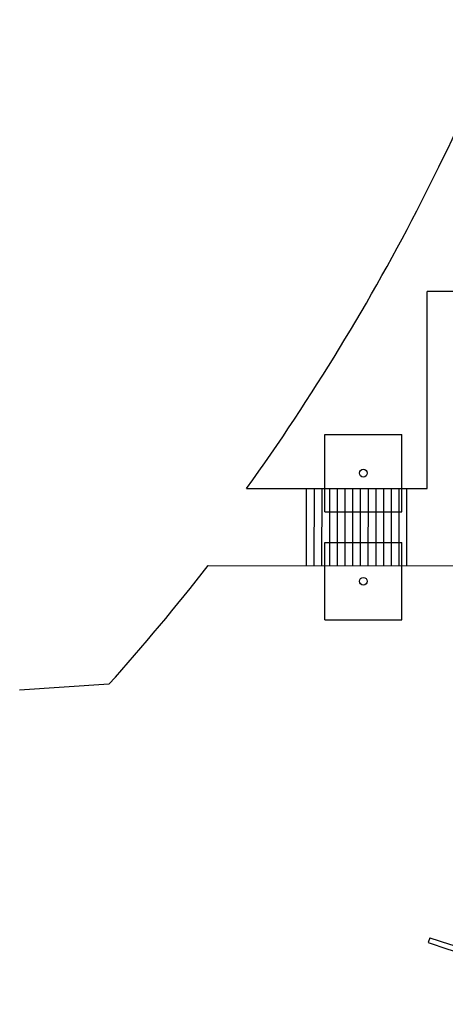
# Model space of a CAD drawing. Header units: inches. Extents: x -668 to 1313, y -375 to 1305.
# Drawn here: x -668 to -4, y -260 to 1257 of the extents above; entities that cross this region are included whole.
import ezdxf

# ---------------------------------------------------------------- set-up
doc = ezdxf.new("R2010")
doc.units = ezdxf.units.IN
doc.header["$LTSCALE"] = 10
doc.header["$MEASUREMENT"] = 0
doc.layers.add('A-SITE', color=3, linetype='CONTINUOUS')
doc.layers.add('A-WALL', color=5, linetype='CONTINUOUS')

msp = doc.modelspace()

# ---------------------------------------------------------------- linework, layer by layer
at = {"layer": 'A-SITE'}
for p, q in [((-42.5, 974.5, 0.7), (-15.6, 1028.1)), ((-34.1, 528.2), (-34, 834.2)), ((26, 834.2), (-34, 834.2)), ((-193.2, 612), (-73.2, 612)), ((-193.2, 492), (-193.2, 612)), ((-73.2, 492), (-73.2, 612)), ((-314.8, 528.3), (-34.1, 528.2)), ((-221.5, 408.3), (-221.4, 528.3)), ((-209.5, 408.3), (-209.4, 528.3)), ((-197.5, 408.3), (-197.4, 528.3)), ((-185.5, 408.3), (-185.4, 528.3)), ((-173.5, 408.3), (-173.4, 528.3)), ((-161.5, 408.3), (-161.4, 528.3)), ((-149.5, 408.3), (-149.4, 528.3)), ((-137.5, 408.3), (-137.4, 528.3)), ((-125.5, 408.3), (-125.4, 528.3)), ((-113.5, 408.3), (-113.4, 528.3)), ((-101.5, 408.2), (-101.4, 528.2)), ((-89.5, 408.2), (-89.4, 528.2)), ((-77.5, 408.2), (-77.4, 528.2)), ((-65.5, 408.2), (-65.4, 528.2)), ((-193.2, 492), (-73.2, 492)), ((-193.2, 444), (-73.2, 444)), ((-193.2, 324), (-193.2, 444)), ((-73.2, 324), (-73.2, 444)), ((-374.6, 408.3), (70.1, 408.2)), ((-193.2, 324), (-73.2, 324)), ((-528.8, 223.9), (-667.9, 214.7)), ((-30, -170.1), (-32.5, -177.7))]:
    msp.add_line(p, q, dxfattribs=at)
for centre, radius, start, end in [((-3120.2, 2546.6), 3456, 333.9354, 338.0915), ((-3120.2, 2546.6), 3456, 324.267, 332.9407), ((-3120.2, 2546.6), 3480, 318.1295, 322.0873), ((473.8, 1340.8), 1600.7, 251.5612, 288.4388), ((473.8, 1340.8), 1592.7, 251.5612, 288.4388)]:
    msp.add_arc(centre, radius, start, end, dxfattribs=at)
at = {"layer": 'A-WALL'}
for centre in [(-133.2, 552), (-133.2, 384)]:
    msp.add_circle(centre, 6, dxfattribs=at)

doc.saveas('drawing.dxf')
